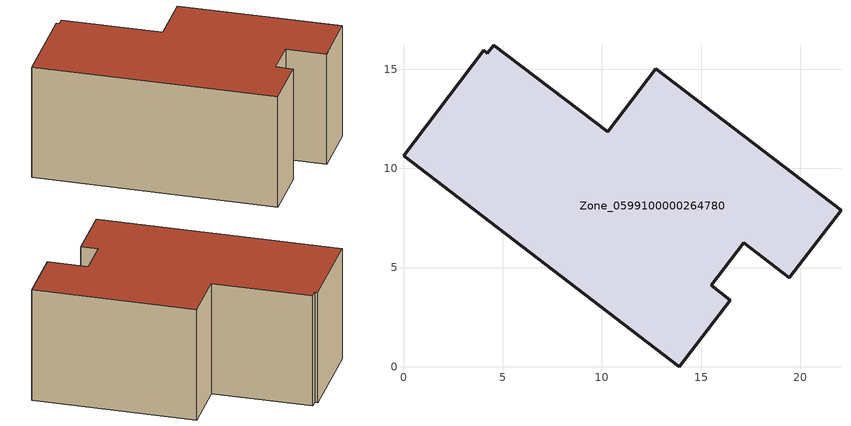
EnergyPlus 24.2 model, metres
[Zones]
Zone_0599100000264780
 floor ground (C_G): 12.72,15.02 22.05,7.89 19.44,4.49 17.14,6.25 15.5,4.11 16.47,3.36 13.9,0 0,10.64 4.05,15.94 4.23,15.8 4.54,16.2 10.3,11.85 z0
 wall outside (C_F): 13.9,0 16.47,3.36 15.5,4.11 17.14,6.25 19.44,4.49 22.05,7.89 12.72,15.02 10.3,11.85 4.54,16.2 4.23,15.8 4.05,15.94 0,10.64 13.9,0 z0:8.58
 roof outside (C_R): 4.23,15.8 4.05,15.94 0,10.64 13.9,0 16.47,3.36 15.5,4.11 17.14,6.25 19.44,4.49 22.05,7.89 12.72,15.02 10.3,11.85 4.54,16.2 z8.58
[BUILDING]
Pand.0599100000264780: North Axis=0; Terrain=City; Loads Convergence Tolerance Value=0.04; Temperature Convergence Tolerance Value=0.4; Solar Distribution=FullExterior; Maximum Number of Warmup Days=25; Minimum Number of Warmup Days=1
[Site:Location]
Rotterdam.The.Hague.AP_ZH_NLD Design_Conditions: Latitude=51.96; Longitude=4.45; Time Zone=1; Elevation=-4.5
[SITE:GROUNDTEMPERATURE:BUILDINGSURFACE]
18, 18, 18, 18, 18, 18, 18, 18, 18, 18, 18, 18
[MATERIAL] Thermal Absorptance=0.9; Solar Absorptance=0.7; Visible Absorptance=0.7
Name | Roughness | Thickness | Conductivity | Density | Specific Heat
G.D.1975-1991 | MediumSmooth | 0.15 | 0.288461 | 540 | 1210
F.D.1975-1991 | Rough | 0.3 | 0.230769 | 1920 | 840
R.D.1975-1991 | MediumRough | 0.2 | 0.153846 | 1500 | 1000
[CONSTRUCTION]
C_G: G.D.1975-1991
C_F: F.D.1975-1991
C_R: R.D.1975-1991
[ZONE]
Zone_0599100000264780: Type=1; Multiplier=1; Ceiling Height=Autocalculate; Volume=Autocalculate; Floor Area=autocalculate; Part of Total Floor Area=Yes
[ZONEINFILTRATION:DESIGNFLOWRATE]
Infil_Zone_0599100000264780: Zone or ZoneList or Space or SpaceList=Zone_0599100000264780; Schedule=AlwaysOn; Design Flow Rate Calculation Method=Flow/Area; Flow Rate per Floor Area=0.0042; Constant Term Coefficient=1; Temperature Term Coefficient=0; Velocity Term Coefficient=0; Velocity Squared Term Coefficient=0
[HVACTEMPLATE:ZONE:IDEALLOADSAIRSYSTEM]
Zone_0599100000264780: Maximum Heating Supply Air Temperature=50; Minimum Cooling Supply Air Temperature=13; Maximum Heating Supply Air Humidity Ratio=0.0156; Minimum Cooling Supply Air Humidity Ratio=0.0077; Heating Limit=NoLimit; Cooling Limit=NoLimit; Dehumidification Control Type=ConstantSensibleHeatRatio; Cooling Sensible Heat Ratio=0.7; Dehumidification Setpoint=60; Humidification Control Type=None; Humidification Setpoint=30; Outdoor Air Method=None; Outdoor Air Flow Rate per Person=0.00944; Outdoor Air Flow Rate per Zone Floor Area=0; Outdoor Air Flow Rate per Zone=0; Demand Controlled Ventilation Type=None; Outdoor Air Economizer Type=NoEconomizer; Heat Recovery Type=None; Sensible Heat Recovery Effectiveness=0.7; Latent Heat Recovery Effectiveness=0.65
[ZONECONTROL:THERMOSTAT]
ThermostatControl_Zone_0599100000264780: Zone or ZoneList=Zone_0599100000264780; Control Type Schedule=DualSetpointControlType; Control 1=Thermostat_Zone_0599100000264780; Temperature Difference Between Cutout And Setpoint=0
[THERMOSTATSETPOINT:DUALSETPOINT]
Thermostat_Zone_0599100000264780: Heating Setpoint Temperature Schedule=HeatingSetpoint_Zone_0599100000264780; Cooling Setpoint Temperature Schedule=CoolingSetpoint_Zone_0599100000264780
[SCHEDULE:COMPACT]
HeatingSetpoint_Zone_0599100000264780: Through: 12/31, For: AllDays, Until: 24:00, 21
CoolingSetpoint_Zone_0599100000264780: Through: 12/31, For: AllDays, Until: 24:00, 24
DualSetpointControlType: Through: 12/31, For: AllDays, Until: 24:00, 4
AlwaysOn: Through: 12/31, For: AllDays, Until: 24:00, 1
